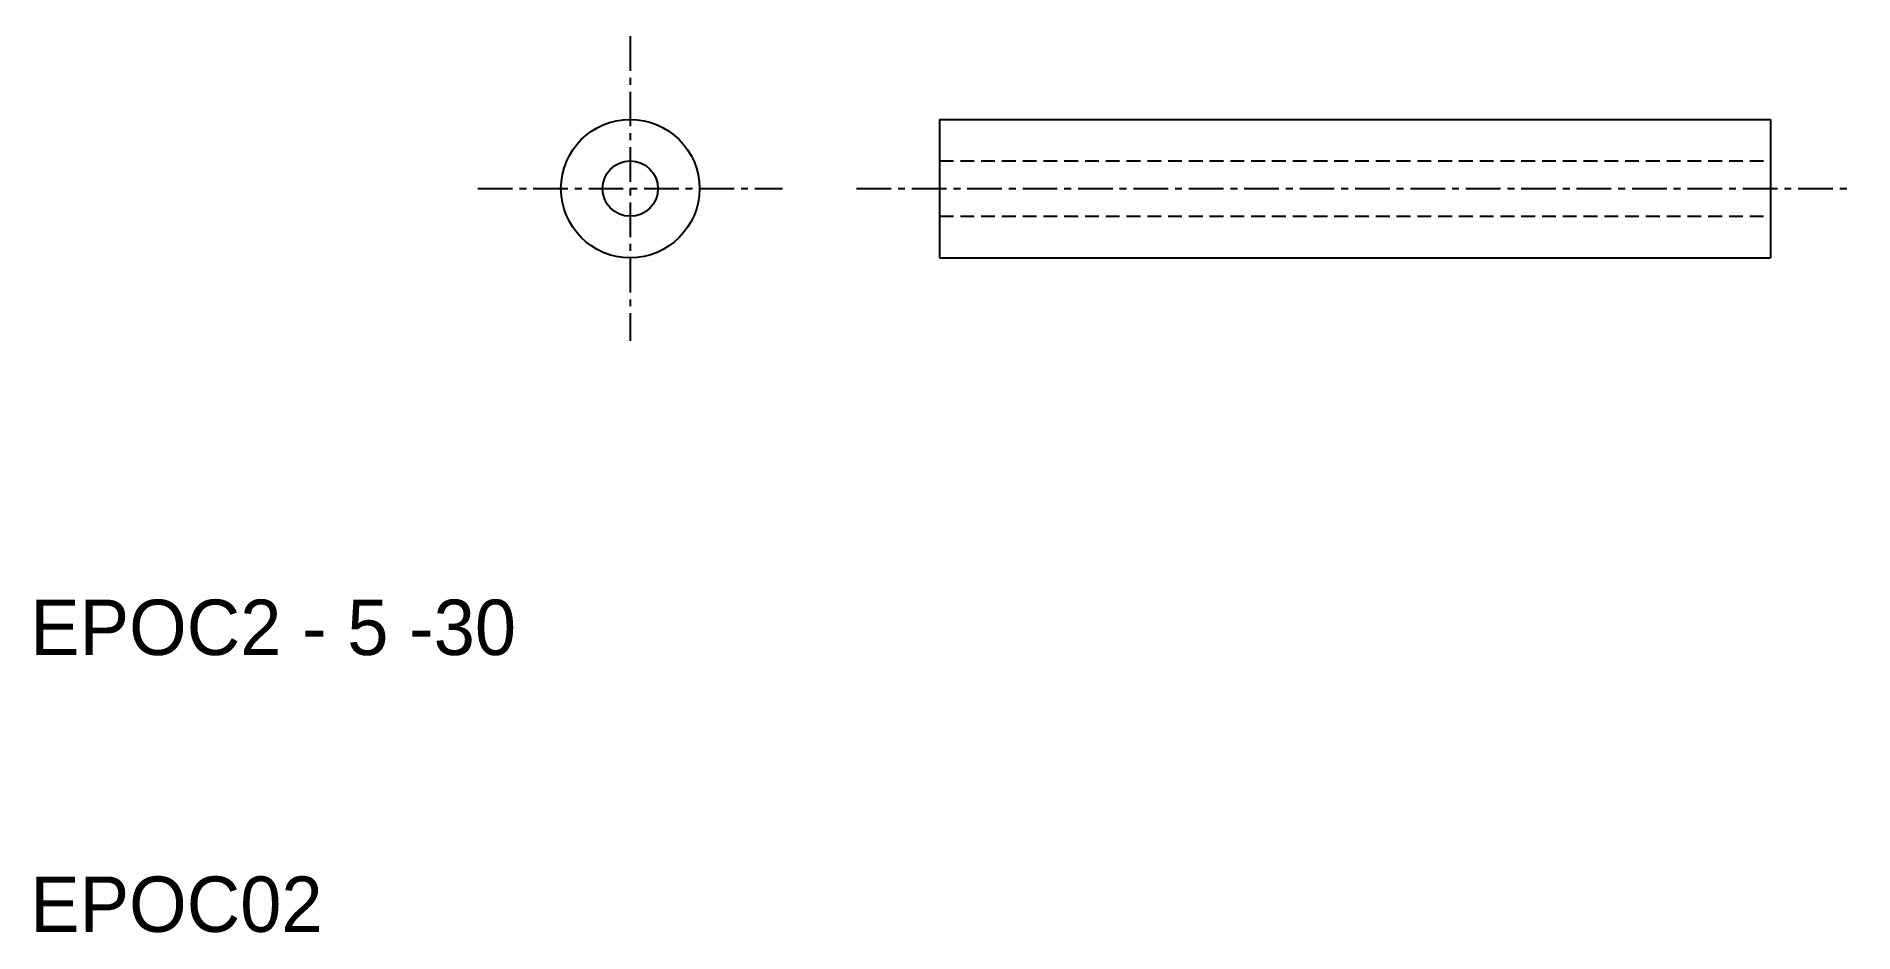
# Model space of a CAD drawing. Extents: x 10.2 to 75.8, y 10 to 42.3.
import ezdxf

# ---------------------------------------------------------------- set-up
doc = ezdxf.new("R2010")
doc.units = 0
doc.linetypes.add('CENTER', pattern=[2, 1.25, -0.25, 0.25, -0.25])
doc.linetypes.add('DASHED', pattern=[0.75, 0.5, -0.25])
doc.layers.get('0').update_dxf_attribs({"linetype": 'CONTINUOUS'})
doc.layers.add('CENTER', color=1, linetype='CENTER')

msp = doc.modelspace()

# ---------------------------------------------------------------- linework, layer by layer
at = {"color": 7, "linetype": 'CONTINUOUS'}
for p, q in [((42.829, 39.347), (72.829, 39.347)), ((42.829, 39.347), (42.829, 34.347)), ((72.829, 39.347), (72.829, 34.347)), ((42.829, 34.347), (72.829, 34.347))]:
    msp.add_line(p, q, dxfattribs=at)
at = {"color": 3, "linetype": 'DASHED'}
for p, q in [((42.829, 37.847), (72.829, 37.847)), ((42.829, 35.847), (72.829, 35.847))]:
    msp.add_line(p, q, dxfattribs=at)
at = {"color": 7, "linetype": 'CONTINUOUS'}
for radius in [2.5, 1]:
    msp.add_circle((31.66, 36.847), radius, dxfattribs=at)
at = {"layer": 'CENTER', "color": 1, "linetype": 'CENTER'}
for p, q in [((31.66, 42.347), (31.66, 31.347)), ((26.16, 36.847), (37.16, 36.847)), ((39.829, 36.847), (75.829, 36.847))]:
    msp.add_line(p, q, dxfattribs=at)

# ---------------------------------------------------------------- texts
at = {"color": 7, "linetype": 'CONTINUOUS'}
for s, p in [('EPOC2 - 5 -30', (10, 20)), ('EPOC02', (10, 10))]:
    msp.add_text(s, height=2, dxfattribs=at).set_placement(p)

doc.saveas('drawing.dxf')
